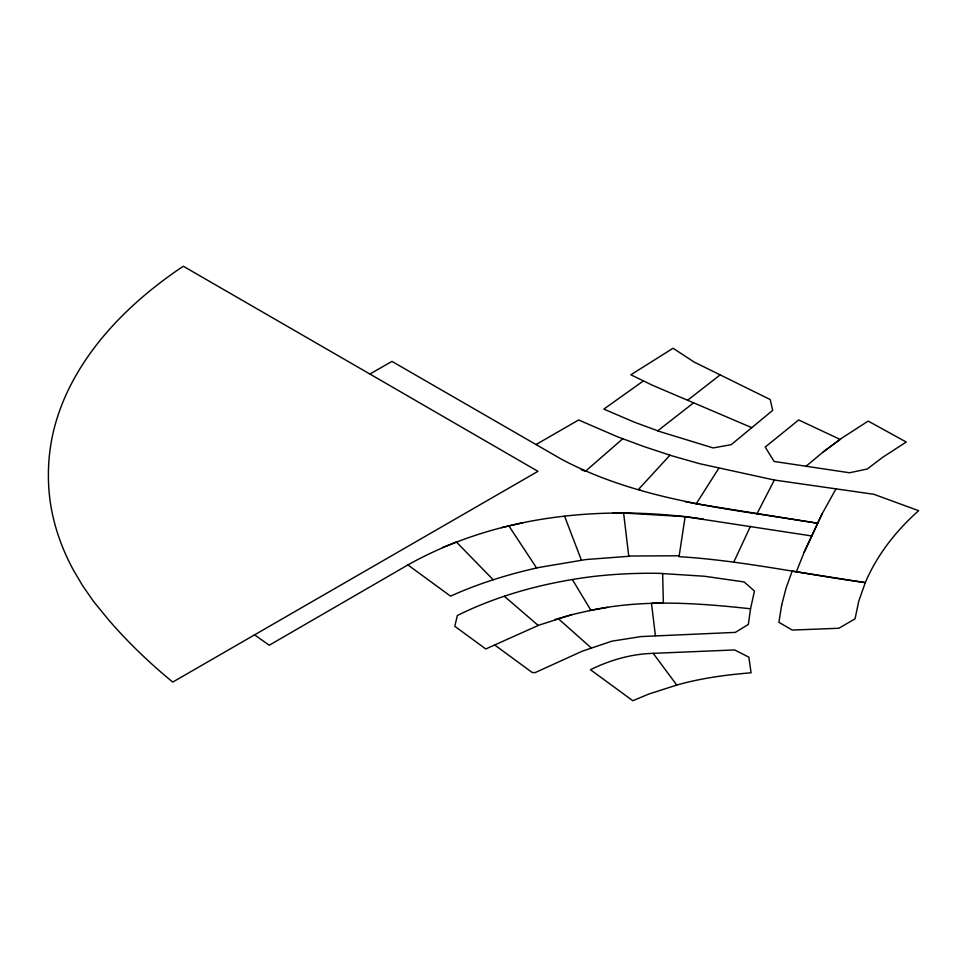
<?xml version="1.0" encoding="UTF-8"?>
<svg xmlns="http://www.w3.org/2000/svg" width="967" height="967" viewBox="0 0 967 967"><rect width="100%" height="100%" fill="white"/><g stroke="black" fill="none" stroke-linecap="round" stroke-linejoin="round"><path stroke-width="1.45" d="M835.947 488.951L822.01 514.009L811.772 535.96L685.144 516.656L679.052 556.666C741.677 560.509 803.226 574.084 865.296 582.605C877.093 554.853 896.155 530.605 918.65 510.685L873.793 494.27L774.349 480.031L699.552 463.677L671.763 455.771L644.119 446.633L617.309 436.709L578.629 419.968L536.044 444.554M750.537 608.799L754.465 591.067L744.119 581.941L704.556 576.259L659.083 573.346A291.127 168.077 0 0 0 590.861 576.767C544.759 582.787 499.141 594.79 457.367 615.483L454.804 626.278L485.76 648.966L538.933 625.153L571.993 614.613L590.897 610.31C643.466 599.117 697.57 602.949 750.537 608.799L748.337 624.44L735.355 632.382L641.121 636.564L611.773 641.194L582.291 651.178L535.077 672.633L532.116 672.428L494.633 644.953M796.349 571.787L804.133 552.35L822.01 514.009M733.723 562.238L750.404 526.423M804.133 552.35L811.772 535.96M369.877 374.024L537.942 471.328L172.755 682.073A824.513 476.03 0 0 1 108.231 619.412L93.666 601.583L82.727 585.857L73.262 569.817A551.154 318.203 0 0 1 50.465 503.432C47.141 480.962 47.806 457.983 52.472 435.754A547.455 316.076 0 0 1 70.24 386.014C95.237 337.072 136.154 298.174 181.204 267.629L183.343 266.263L369.877 374.024L391.961 361.404L560.872 458.89C621.092 491.127 690.051 503.819 756.98 513.803L774.349 480.031M684.962 501.547L696.192 503.807L718.783 468.294M669.962 455.167L638.474 489.435L640.166 489.979M622.784 438.74L585.386 471.316L581.24 469.696M805.789 466.457L823.171 451.976L840.081 439.405L798.706 419.956L765.235 447.056L774.083 461.452L849.546 472.766L867.302 468.995L882.533 457.391L906.248 442.04L868.185 421.08L841.882 438.087L823.171 451.976M751.794 427.656L772.669 410.383L770.24 399.564L694.076 362.021L673.068 348.253L630.835 374.797L652.483 385.265L751.794 427.656L731.185 444.675L713.138 447.939L659.857 431.584L634.437 422.192L603.831 409.114L643.285 380.998M687.61 400.265L719.871 375.087M657.717 430.823L693.593 402.828M703.323 519.098C603.626 504.411 496.82 515 407.893 564.933L269.237 645.231L254.369 634.703M442.402 547.576L456.376 542.003L493.194 579.765M555.07 619.509L571.993 614.613M676.755 685.071L648.664 694.101L632.841 700.737L590.438 669.708C609.996 660.11 631.33 653.91 653.208 653.354L734.606 649.945L748.821 657.137L751.093 672.802C726.048 674.833 700.978 678.193 676.755 685.071L653.208 653.354M407.893 564.933L450.549 596.143C478.846 583.343 508.654 574.205 538.933 567.46L585.893 559.542L628.768 556.303L623.618 513.018L612.655 512.981M501.643 527.631L522.942 522.772M589.532 610.576L607.578 607.349M628.743 556.025L679.185 555.783M623.618 513.018L685.144 516.656M756.98 513.803L817.683 523.232L696.192 503.807M504.339 596.264L538.208 625.444M558.201 618.59L591.079 647.793M508.932 525.975L536.625 568.016M572.367 579.523L590.897 610.31M564.595 516.257L581.409 560.195M655.396 635.67L651.492 603.311L663.362 602.949L662.637 573.479M781.65 605.124L778.918 622.313L792.239 630.061L838.8 628.272L855.058 618.856L858.696 601.414L865.296 582.605L792.178 571.134L786.086 588.057L781.65 605.124"/></g></svg>
